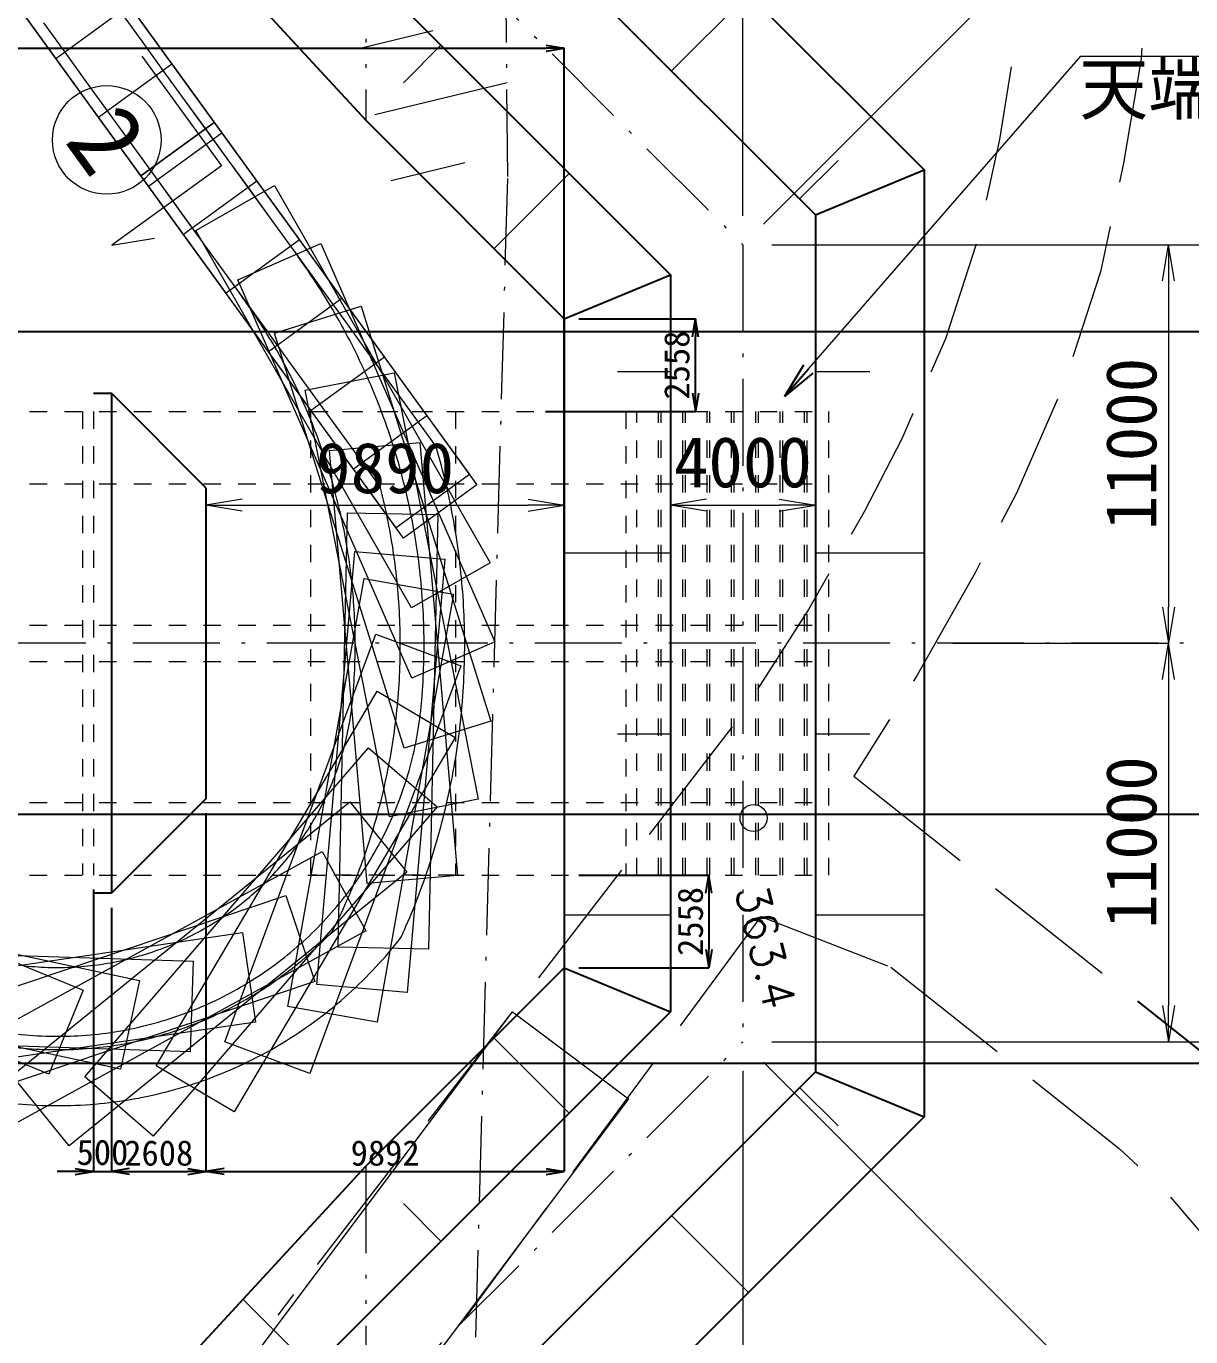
# Model space of a CAD drawing. Header units: millimetres. Extents: x -256476 to 341554, y -216330 to 457415.
# Drawn here: x 108407 to 140557, y 137365 to 173543 of the extents above; entities that cross this region are included whole.
import ezdxf
from ezdxf.enums import TextEntityAlignment as Align

# ---------------------------------------------------------------- set-up
doc = ezdxf.new("R2010")
doc.units = ezdxf.units.MM
doc.header["$LTSCALE"] = 400
doc.header["$PDSIZE"] = 300
for name, pattern in [('SXF_一点短鎖線', [9.25, 6, -1.5, 0.25, -1.5]), ('SXF_二点短鎖線', [11, 6, -1.5, 0.25, -1.5, 0.25, -1.5]), ('SXF_跳び破線', [12, 6, -6])]:
    doc.linetypes.add(name, pattern=pattern)
doc.layers.get('Defpoints').update_dxf_attribs({"color": 153})
for name, color, linetype, lineweight in [('D-BGD', 7, 'Continuous', 13), ('D-BMK', 2, 'SXF_一点短鎖線', 13), ('D-BYP-STR1', 2, 'Continuous', 13), ('D-BYP-STR2', 6, 'Continuous', 25), ('D-STR', 1, 'Continuous', 25), ('D-STR-DIM', 7, 'Continuous', 13), ('D-STR-HTXT', 7, 'Continuous', 13), ('D-STR-TXT', 7, 'Continuous', 13)]:
    doc.layers.add(name, color=color, linetype=linetype, lineweight=lineweight)
doc.layers.add('D-WORK2', color=11, linetype='Continuous', plot=False)
doc.layers.add('★車両軌跡', color=4, linetype='Continuous', lineweight=13, plot=False)
doc.styles.add('BIGFONT', font='txt', dxfattribs={"height": 0.2, "bigfont": 'BIGFONT'})
doc.styles.add('MS ゴシック', font='MS Gothic.ttf')
doc.styles.add('ＭＳ ゴシック', font='MS Gothic.ttf')
doc.dimstyles.new('DIM-100-F', dxfattribs={"dimscale": 100, "dimtxt": 3.5, "dimasz": 2.5, "dimexe": 0, "dimexo": 2, "dimgap": 0.8, "dimtad": 1, "dimdec": 0, "dimzin": 0, "dimdsep": 46, "dimtxsty": 'MS ゴシック', "dimblk": 'OPEN', "dimcen": 0.1, "dimclrd": 256, "dimclre": 256, "dimclrt": 256, "dimaunit": 1, "dimadec": 4, "dimazin": 0, "dimtfac": 1, "dimtdec": 0, "dimtmove": 2, "dimatfit": 3, "dimldrblk": 'OPEN', "dimfxl": 1, "dimtolj": 1, "dimtzin": 0, "dimlwd": -1, "dimlwe": -1, "dimarcsym": 2})
doc.dimstyles.new('DIM-400-F', dxfattribs={"dimscale": 400, "dimtxt": 3.5, "dimasz": 2.5, "dimexe": 0, "dimexo": 2, "dimgap": 0.8, "dimtad": 1, "dimdec": 0, "dimzin": 0, "dimdsep": 46, "dimtxsty": 'MS ゴシック', "dimblk": 'OPEN', "dimcen": 0.1, "dimclrd": 256, "dimclre": 256, "dimclrt": 256, "dimaunit": 1, "dimadec": 4, "dimazin": 0, "dimtfac": 1, "dimtdec": 0, "dimtmove": 2, "dimatfit": 3, "dimldrblk": 'OPEN', "dimfxl": 1, "dimtolj": 1, "dimtzin": 0, "dimlwd": -1, "dimlwe": -1, "dimarcsym": 2})

# ---------------------------------------------------------------- blocks, each defined once
blk = doc.blocks.new('A$C8730d221')
at = {"layer": '★車両軌跡', "color": 5, "lineweight": 13, "ltscale": 750}
for p, q in [((9590, -9388), (10177, -10197)), ((11715, -9082), (12302, -9892)), ((12302, -9892), (12889, -10701)), ((10177, -10197), (10764, -11007)), ((12889, -10701), (13476, -11511)), ((10764, -11007), (11351, -11817)), ((13182, -11106), (13769, -11916)), ((13476, -11511), (14063, -12320)), ((11351, -11817), (11938, -12626)), ((13769, -11916), (14356, -12725)), ((11644, -12221), (12231, -13031)), ((11938, -12626), (12525, -13436)), ((14063, -12320), (14650, -13130)), ((14356, -12725), (14944, -13535)), ((12231, -13031), (12818, -13840)), ((14650, -13130), (15237, -13939)), ((12525, -13436), (13112, -14245)), ((14944, -13535), (15531, -14344)), ((12818, -13840), (13405, -14650)), ((15237, -13939), (15824, -14749)), ((13112, -14245), (13699, -15055)), ((15531, -14344), (16118, -15154)), ((13405, -14650), (13992, -15460)), ((15824, -14749), (16411, -15559)), ((13699, -15055), (14286, -15864)), ((16118, -15154), (16705, -15963)), ((13992, -15460), (14579, -16269)), ((14286, -15864), (14873, -16674)), ((16411, -15559), (16618, -15844)), ((14579, -16269), (15166, -17079)), ((16705, -15963), (17292, -16773)), ((14873, -16674), (15080, -16960)), ((17292, -16773), (17879, -17583)), ((15166, -17079), (15753, -17888)), ((17879, -17583), (18466, -18392)), ((15753, -17888), (16340, -18698)), ((18466, -18392), (19053, -19202)), ((16340, -18698), (16927, -19507)), ((16927, -19507), (17514, -20317)), ((19053, -19202), (19640, -20011)), ((19640, -20011), (20227, -20821)), ((17514, -20317), (18102, -21127)), ((20227, -20821), (20434, -21107)), ((18102, -21127), (18689, -21936)), ((18689, -21936), (18896, -22222))]:
    blk.add_line(p, q, dxfattribs=at)
for points in [[(14306, -12144), (12282, -13612), (5238, -3897), (7262, -2429)], [(15480, -13763), (13456, -15231), (6412, -5516), (8436, -4048)], [(16654, -15382), (14630, -16850), (7586, -7135), (9610, -5668)], [(17828, -17002), (15804, -18469), (8760, -8754), (10784, -7287)], [(19002, -18621), (16978, -20088), (9934, -10373), (11958, -8906)], [(20176, -20240), (18152, -21707), (11108, -11993), (13132, -10525)], [(21350, -21859), (19326, -23327), (12282, -13612), (14306, -12144)], [(21557, -22145), (19533, -23612), (12489, -13898), (14513, -12430)], [(21557, -22145), (19533, -23612), (12489, -13898), (14513, -12430)], [(21919, -24300), (19749, -25540), (13794, -15122), (15965, -13881)], [(22047, -26481), (19755, -27480), (14960, -16480), (17251, -15481)], [(21938, -28663), (19552, -29409), (15972, -17956), (18358, -17210)], [(21595, -30821), (19142, -31305), (16818, -19532), (19271, -19048)], [(21020, -32929), (18529, -33146), (17490, -21191), (19981, -20974)], [(20221, -34963), (17722, -34909), (17979, -22912), (20478, -22966)], [(19630, -36154), (17139, -35936), (18184, -23982), (20675, -24199)], [(19630, -36154), (17139, -35936), (18184, -23982), (20675, -24199)], [(18801, -36978), (16340, -36540), (18445, -24726), (20907, -25164)], [(16940, -38390), (14596, -37521), (18764, -26268), (21108, -27137)], [(14859, -39448), (12706, -38178), (18804, -27843), (20957, -29114)], [(12622, -40121), (10729, -38489), (18564, -29400), (20458, -31032)], [(10302, -40387), (8728, -38444), (18052, -30890), (19626, -32832)], [(-1364, -33854), (-416, -31541), (10687, -36095), (9738, -38408)], [(7972, -40236), (6767, -38045), (17283, -32265), (18488, -34455)], [(-18, -35763), (505, -33318), (12240, -35829), (11716, -38274)], [(5705, -39674), (4908, -37305), (16283, -33481), (17080, -35851)], [(3574, -38719), (3210, -36246), (15083, -34502), (15446, -36975)], [(1646, -37402), (1727, -34903), (13720, -35293), (13639, -37791)]]:
    blk.add_lwpolyline(points, close=True, dxfattribs=at)
for centre, radius, start, end in [((1830, -26568), 18267, 32.848, 35.946), ((1830, -26568), 16367, 32.848, 35.946), ((1830, -26568), 18267, 29.7504, 32.848), ((1830, -26568), 16367, 29.7504, 32.848), ((1830, -26568), 18267, 26.6528, 29.7504), ((1830, -26568), 16367, 26.6528, 29.7504), ((1830, -26568), 18267, 23.5551, 26.6528), ((1830, -26568), 16367, 23.5551, 26.6528), ((1830, -26568), 18267, 20.4575, 23.5551), ((1830, -26568), 16367, 20.4575, 23.5551), ((1830, -26568), 18267, 17.3599, 20.4575), ((1830, -26568), 16367, 17.3599, 20.4575), ((1830, -26568), 18267, 14.2623, 17.3599), ((2745, -26326), 18443, 13.1813, 16.4383), ((1830, -26568), 16367, 14.2623, 17.3599), ((1830, -26568), 18267, 11.1647, 14.2623), ((2872, -26332), 16543, 11.088, 14.386), ((2757, -26375), 18443, 10.0837, 13.3403), ((1830, -26568), 16367, 11.1647, 14.2623), ((2883, -26389), 16543, 7.9904, 11.288), ((1830, -26568), 18267, 8.0671, 11.1647), ((2766, -26426), 18443, 6.986, 10.2426), ((1830, -26568), 16367, 8.0671, 11.1647), ((2891, -26446), 16543, 4.8927, 8.1903), ((1830, -26568), 18267, 4.9694, 8.0671), ((2772, -26477), 18443, 3.8884, 7.145), ((1830, -26568), 16367, 4.9694, 8.0671), ((1830, -26568), 16367, 1.8718, 4.9694), ((2896, -26503), 16543, 1.7951, 5.0927), ((1830, -26568), 18267, 1.8718, 4.9694), ((2776, -26528), 18443, 0.7908, 4.0474), ((1830, -26568), 16367, 358.7742, 1.8718), ((2898, -26561), 16543, 358.6975, 1.9951), ((1830, -26568), 18267, 358.7742, 1.8718), ((2776, -26579), 18443, 357.6932, 0.9498), ((1830, -26568), 16367, 355.6766, 358.7742), ((2897, -26619), 16543, 355.5999, 358.8975), ((1830, -26568), 18267, 355.6766, 358.7742), ((2774, -26630), 18443, 354.5956, 357.8522), ((1830, -26568), 16367, 355.005, 355.6766), ((9979, -27280), 8187, 349.8937, 355.005), ((2892, -26676), 16543, 352.5023, 355.7999), ((9979, -27280), 10087, 349.8937, 355.005), ((1830, -26568), 18267, 355.005, 355.6766), ((2770, -26681), 18443, 351.498, 354.7545), ((9979, -27280), 8187, 344.784, 349.8937), ((2885, -26734), 16543, 349.4046, 352.7022), ((9979, -27280), 10087, 344.784, 349.8937), ((9979, -27280), 8187, 339.6744, 344.784), ((2762, -26731), 18443, 348.4003, 351.6569), ((2874, -26790), 16543, 346.307, 349.6046), ((9979, -27280), 10087, 339.6744, 344.784), ((9979, -27280), 8187, 334.5647, 339.6744), ((2861, -26847), 16543, 343.2094, 346.507), ((2752, -26782), 18443, 345.3027, 348.5593), ((9979, -27280), 8187, 329.4551, 334.5647), ((9979, -27280), 10087, 334.5647, 339.6744), ((9979, -27280), 8187, 324.3454, 329.4551), ((2739, -26831), 18443, 342.2051, 345.4617), ((2844, -26902), 16543, 340.1118, 343.4094), ((9979, -27280), 10087, 329.4551, 334.5647), ((9979, -27280), 8187, 319.2358, 324.3454), ((2825, -26956), 16543, 337.0142, 340.3118), ((9979, -27280), 10087, 324.3454, 329.4551), ((2723, -26880), 18443, 339.1075, 342.3641), ((9979, -27280), 8187, 314.1261, 319.2358), ((9979, -27280), 8187, 309.0165, 314.1261), ((9979, -27280), 10087, 319.2358, 324.3454), ((9979, -27280), 8187, 303.9068, 309.0165), ((2802, -27009), 16543, 333.9165, 337.2142), ((2705, -26928), 18443, 336.0099, 339.2664), ((9979, -27280), 10087, 314.1261, 319.2358), ((9979, -27280), 8187, 298.7972, 303.9068), ((2910, -27102), 16405, 333.3203, 334.0412), ((9979, -27280), 8187, 293.6875, 298.7972), ((9979, -27280), 10087, 309.0165, 314.1261), ((11353, -28703), 8477, 310.8502, 317.1543), ((11217, -28332), 10377, 316.6965, 322.6078), ((2818, -27013), 18305, 335.3979, 336.1092), ((9979, -27280), 8187, 283.4682, 288.5779), ((9979, -27280), 8187, 288.5779, 293.6875), ((9979, -27280), 8187, 263.0296, 268.1393), ((9979, -27280), 8187, 268.1393, 273.2489), ((9979, -27280), 8187, 273.2489, 278.3586), ((9979, -27280), 8187, 278.3586, 283.4682), ((9979, -27280), 10087, 303.9068, 309.0165), ((11221, -28820), 8477, 305.7407, 312.0428), ((11118, -28438), 10377, 311.587, 317.4964), ((9979, -27280), 10087, 298.7972, 303.9068), ((11079, -28925), 8477, 300.631, 306.9331), ((9979, -27280), 10087, 293.6875, 298.7972), ((9979, -27280), 10087, 288.5779, 293.6875), ((10928, -29016), 8477, 295.5214, 301.8235), ((11011, -28535), 10377, 306.4773, 312.3867), ((9979, -27280), 10087, 283.4682, 288.5779), ((10770, -29094), 8477, 290.4117, 296.7138), ((10895, -28622), 10377, 301.3677, 307.2771), ((9979, -27280), 10087, 273.2489, 278.3586), ((9979, -27280), 10087, 278.3586, 283.4682), ((10605, -29157), 8477, 285.3021, 291.6042), ((9734, -29244), 8477, 259.7538, 266.0559), ((9979, -27280), 10087, 263.0296, 268.1393), ((9979, -27280), 10087, 268.1393, 273.2489), ((10262, -29238), 8477, 275.0828, 281.3849), ((10435, -29205), 8477, 280.1924, 286.4945), ((10772, -28698), 10377, 296.258, 302.1674), ((9910, -29257), 8477, 264.8635, 271.1656), ((10087, -29256), 8477, 269.9731, 276.2752), ((10642, -28763), 10377, 291.1484, 297.0578), ((10507, -28816), 10377, 286.0387, 291.9481), ((10227, -28885), 10377, 275.8194, 281.7288), ((10369, -28857), 10377, 280.9291, 286.8385), ((9793, -28894), 10377, 260.4905, 266.3999), ((9938, -28904), 10377, 265.6001, 271.5095), ((10083, -28901), 10377, 270.7098, 276.6192)]:
    blk.add_arc(centre, radius, start, end, dxfattribs=at)
blk = doc.blocks.new('_Open')
at = {"color": 0, "linetype": 'ByBlock', "lineweight": -2}
for p, q in [((-1, 0.167), (0, 0)), ((-1, -0.167), (0, 0)), ((0, 0), (-1, 0))]:
    blk.add_line(p, q, dxfattribs=at)
blk = doc.blocks.new('*D39')
at = {"layer": 'D-STR-DIM', "transparency": 16777216}
for p, q in [((128192, 144710), (128192, 123637)), ((75224, 139410), (75224, 123637)), ((76224, 123637), (127192, 123637))]:
    blk.add_line(p, q, dxfattribs=at)
at = {"layer": 'Defpoints', "color": 0, "transparency": 16777216}
for p in [(128192, 145510, 354000), (75224, 140210, 354000), (128192, 123637)]:
    blk.add_point(p, dxfattribs=at)
at = {"layer": 'D-STR-DIM', "transparency": 16777216, "xscale": 1000, "yscale": 1000, "zscale": 1000, "rotation": 180}
blk.add_blockref('_Open', (75224, 123637), dxfattribs=at)
at = {"layer": 'D-STR-DIM', "transparency": 16777216, "xscale": 1000, "yscale": 1000, "zscale": 1000}
blk.add_blockref('_Open', (128192, 123637), dxfattribs=at)
at = {"layer": 'D-STR-DIM', "transparency": 16777216, "insert": (101708, 124657), "char_height": 1400, "attachment_point": 5, "style": 'MS ゴシック'}
blk.add_mtext('\\A1;52970', dxfattribs=at)
blk = doc.blocks.new('*D115')
at = {"layer": 'Defpoints', "transparency": 16777216}
for p, q in [((123662, 165468), (126882, 165468)), ((126882, 163410), (126882, 164968)), ((122740, 162910), (126882, 162910))]:
    blk.add_line(p, q, dxfattribs=at)
at = {"layer": 'Defpoints', "color": 0, "transparency": 16777216}
for p in [(123262, 165468, 354000), (126882, 165468), (122340, 162910, 354000)]:
    blk.add_point(p, dxfattribs=at)
at = {"layer": 'Defpoints', "transparency": 16777216, "xscale": 500, "yscale": 500, "zscale": 500}
for p, rotation in [((126882, 165468), 90), ((126882, 162910), 270)]:
    blk.add_blockref('_Open', p, dxfattribs=dict(at, rotation=rotation))
at = {"layer": 'Defpoints', "transparency": 16777216, "insert": (126372, 164189), "char_height": 700, "attachment_point": 5, "rotation": 90, "style": 'MS ゴシック'}
blk.add_mtext('\\A1;2558', dxfattribs=at)
blk = doc.blocks.new('*D116')
at = {"layer": 'Defpoints', "transparency": 16777216}
for p, q in [((123662, 150110), (127254, 150110)), ((127254, 149610), (127254, 148052)), ((123662, 147552), (127254, 147552))]:
    blk.add_line(p, q, dxfattribs=at)
at = {"layer": 'Defpoints', "color": 0, "transparency": 16777216}
for p in [(123262, 150110, 354000), (123262, 147552, 354000), (127254, 147552)]:
    blk.add_point(p, dxfattribs=at)
at = {"layer": 'Defpoints', "transparency": 16777216, "xscale": 500, "yscale": 500, "zscale": 500}
for p, rotation in [((127254, 150110), 90), ((127254, 147552), 270)]:
    blk.add_blockref('_Open', p, dxfattribs=dict(at, rotation=rotation))
at = {"layer": 'Defpoints', "transparency": 16777216, "insert": (126744, 148831), "char_height": 700, "attachment_point": 5, "rotation": 90, "style": 'MS ゴシック'}
blk.add_mtext('\\A1;2558', dxfattribs=at)
blk = doc.blocks.new('*D117')
at = {"layer": 'Defpoints', "transparency": 16777216}
for p, q in [((90262, 156910), (90262, 172940)), ((90762, 172940), (122762, 172940)), ((123262, 156910), (123262, 172940))]:
    blk.add_line(p, q, dxfattribs=at)
at = {"layer": 'Defpoints', "color": 0, "transparency": 16777216}
for p in [(123262, 172940), (90262, 156510, 354000), (123262, 156510, 354000)]:
    blk.add_point(p, dxfattribs=at)
at = {"layer": 'Defpoints', "transparency": 16777216, "xscale": 500, "yscale": 500, "zscale": 500, "rotation": 180}
blk.add_blockref('_Open', (90262, 172940), dxfattribs=at)
at = {"layer": 'Defpoints', "transparency": 16777216, "xscale": 500, "yscale": 500, "zscale": 500}
blk.add_blockref('_Open', (123262, 172940), dxfattribs=at)
at = {"layer": 'Defpoints', "transparency": 16777216, "insert": (106762, 173450), "char_height": 700, "attachment_point": 5, "style": 'MS ゴシック'}
blk.add_mtext('\\A1;33000', dxfattribs=at)
blk = doc.blocks.new('*D122')
at = {"layer": 'D-STR-DIM', "transparency": 16777216}
for p, q in [((128758, 144945), (141738, 131964)), ((118347, 134534), (131328, 121553)), ((132035, 122260), (141031, 131257))]:
    blk.add_line(p, q, dxfattribs=at)
at = {"layer": 'Defpoints', "color": 0, "transparency": 16777216}
for p in [(128192, 145510), (117781, 135100), (141738, 131964)]:
    blk.add_point(p, dxfattribs=at)
at = {"layer": 'D-STR-DIM', "transparency": 16777216, "xscale": 1000, "yscale": 1000, "zscale": 1000}
for p, rotation in [((141738, 131964), 45.00000000000023), ((131328, 121553), 225.0000000000002)]:
    blk.add_blockref('_Open', p, dxfattribs=dict(at, rotation=rotation))
at = {"layer": 'D-STR-DIM', "transparency": 16777216, "insert": (135812, 127480), "char_height": 1400, "attachment_point": 5, "rotation": 45, "style": 'MS ゴシック'}
blk.add_mtext('\\A1;14720', dxfattribs=at)
blk = doc.blocks.new('*D123')
at = {"layer": 'D-STR-DIM', "transparency": 16777216}
for p, q in [((128758, 144945), (143718, 129984)), ((97298, 83564), (143011, 129277)), ((81630, 97817), (96591, 82856))]:
    blk.add_line(p, q, dxfattribs=at)
at = {"layer": 'Defpoints', "color": 0, "transparency": 16777216}
for p in [(128192, 145510), (143718, 129984), (81064, 98383, -354000)]:
    blk.add_point(p, dxfattribs=at)
at = {"layer": 'D-STR-DIM', "transparency": 16777216, "xscale": 1000, "yscale": 1000, "zscale": 1000}
for p, rotation in [((143718, 129984), 45.00000000000023), ((96591, 82856), 225.0000000000002)]:
    blk.add_blockref('_Open', p, dxfattribs=dict(at, rotation=rotation))
at = {"layer": 'D-STR-DIM', "transparency": 16777216, "insert": (119433, 107142), "char_height": 1400, "attachment_point": 5, "rotation": 45, "style": 'MS ゴシック'}
blk.add_mtext('\\A1;66640', dxfattribs=at)
blk = doc.blocks.new('*D125')
at = {"layer": 'D-STR-DIM', "transparency": 16777216}
for p, q in [((128992, 167510), (139939, 167510)), ((139939, 166510), (139939, 157510)), ((133992, 156510), (139939, 156510))]:
    blk.add_line(p, q, dxfattribs=at)
at = {"layer": 'Defpoints', "color": 0, "transparency": 16777216}
for p in [(128192, 167510), (133192, 156510), (139939, 156510)]:
    blk.add_point(p, dxfattribs=at)
at = {"layer": 'D-STR-DIM', "transparency": 16777216, "xscale": 1000, "yscale": 1000, "zscale": 1000}
for p, rotation in [((139939, 167510), 90), ((139939, 156510), 270)]:
    blk.add_blockref('_Open', p, dxfattribs=dict(at, rotation=rotation))
at = {"layer": 'D-STR-DIM', "transparency": 16777216, "insert": (138919, 162010), "char_height": 1400, "attachment_point": 5, "rotation": 90, "style": 'MS ゴシック'}
blk.add_mtext('\\A1;11000', dxfattribs=at)
blk = doc.blocks.new('*D126')
at = {"layer": 'D-STR-DIM', "transparency": 16777216}
for p, q in [((133992, 156510), (139939, 156510)), ((139939, 155510), (139939, 146510)), ((128992, 145510), (139939, 145510))]:
    blk.add_line(p, q, dxfattribs=at)
at = {"layer": 'Defpoints', "color": 0, "transparency": 16777216}
for p in [(133192, 156510), (128192, 145510), (139939, 145510)]:
    blk.add_point(p, dxfattribs=at)
at = {"layer": 'D-STR-DIM', "transparency": 16777216, "xscale": 1000, "yscale": 1000, "zscale": 1000}
for p, rotation in [((139939, 156510), 90), ((139939, 145510), 270)]:
    blk.add_blockref('_Open', p, dxfattribs=dict(at, rotation=rotation))
at = {"layer": 'D-STR-DIM', "transparency": 16777216, "insert": (138919, 151010), "char_height": 1400, "attachment_point": 5, "rotation": 90, "style": 'MS ゴシック'}
blk.add_mtext('\\A1;11000', dxfattribs=at)
blk = doc.blocks.new('*D127')
at = {"layer": 'D-STR-DIM', "transparency": 16777216}
for p, q in [((128992, 167510), (142739, 167510)), ((142739, 166510), (142739, 146510)), ((128992, 145510), (142739, 145510))]:
    blk.add_line(p, q, dxfattribs=at)
at = {"layer": 'Defpoints', "color": 0, "transparency": 16777216}
for p in [(128192, 167510), (128192, 145510), (142739, 145510)]:
    blk.add_point(p, dxfattribs=at)
at = {"layer": 'D-STR-DIM', "transparency": 16777216, "xscale": 1000, "yscale": 1000, "zscale": 1000}
for p, rotation in [((142739, 167510), 90), ((142739, 145510), 270)]:
    blk.add_blockref('_Open', p, dxfattribs=dict(at, rotation=rotation))
at = {"layer": 'D-STR-DIM', "transparency": 16777216, "insert": (141719, 156510), "char_height": 1400, "attachment_point": 5, "rotation": 90, "style": 'MS ゴシック'}
blk.add_mtext('\\A1;22000', dxfattribs=at)
blk = doc.blocks.new('*D128')
at = {"layer": 'D-STR-DIM', "transparency": 16777216}
for p, q in [((126192, 157947), (126192, 160322)), ((127192, 160322), (129192, 160322)), ((130192, 157947), (130192, 160322))]:
    blk.add_line(p, q, dxfattribs=at)
at = {"layer": 'Defpoints', "color": 0, "transparency": 16777216}
for p in [(130192, 160322), (126192, 157147), (130192, 157147)]:
    blk.add_point(p, dxfattribs=at)
at = {"layer": 'D-STR-DIM', "transparency": 16777216, "xscale": 1000, "yscale": 1000, "zscale": 1000, "rotation": 180}
blk.add_blockref('_Open', (126192, 160322), dxfattribs=at)
at = {"layer": 'D-STR-DIM', "transparency": 16777216, "xscale": 1000, "yscale": 1000, "zscale": 1000}
blk.add_blockref('_Open', (130192, 160322), dxfattribs=at)
at = {"layer": 'D-STR-DIM', "transparency": 16777216, "insert": (128192, 161502), "char_height": 1400, "attachment_point": 5, "style": 'MS ゴシック'}
blk.add_mtext('\\A1;4000', dxfattribs=at)
blk = doc.blocks.new('*D129')
at = {"layer": 'D-STR-DIM', "transparency": 16777216}
blk.add_line((128192, 144710), (128192, 132895), dxfattribs=at)
blk.add_arc((128192, 145510), 12615, 229.5431, 265.4569, dxfattribs=at)
at = {"layer": 'Defpoints', "color": 0, "transparency": 16777216}
for p in [(128192, 168510), (128192, 145510), (128192, 145510), (121884, 134585), (81064, 98383)]:
    blk.add_point(p, dxfattribs=at)
at = {"layer": 'D-STR-DIM', "transparency": 16777216, "xscale": 1000, "yscale": 1000, "zscale": 1000}
for p, rotation in [((119272, 136590), 137.2715349077288), ((128192, 132895), 357.7284650932845)]:
    blk.add_blockref('_Open', p, dxfattribs=dict(at, rotation=rotation))
at = {"layer": 'D-STR-DIM', "transparency": 16777216, "insert": (123755, 134798), "char_height": 1400, "attachment_point": 5, "rotation": 337.5, "style": 'MS ゴシック'}
blk.add_mtext('\\A1;45°0\'0"', dxfattribs=at)
blk = doc.blocks.new('*D130')
at = {"layer": 'D-STR-DIM', "transparency": 16777216}
blk.add_line((128192, 168310), (128192, 179360), dxfattribs=at)
for start, end in [(90, 135), (80.3267, 85.1633), (139.8367, 144.6733)]:
    blk.add_arc((128192, 167510), 11850, start, end, dxfattribs=at)
at = {"layer": 'Defpoints', "color": 0, "transparency": 16777216}
for p in [(65394, 230308), (125125, 178956), (128192, 167510), (128192, 167510), (128192, 144510)]:
    blk.add_point(p, dxfattribs=at)
at = {"layer": 'D-STR-DIM', "transparency": 16777216, "xscale": 1000, "yscale": 1000, "zscale": 1000}
for p, rotation in [((128192, 179360), 177.5816705060862), ((119813, 175889), 47.41832949492703)]:
    blk.add_blockref('_Open', p, dxfattribs=dict(at, rotation=rotation))
at = {"layer": 'D-STR-DIM', "transparency": 16777216, "insert": (123267, 179400), "char_height": 1400, "attachment_point": 5, "rotation": 22.5, "style": 'MS ゴシック'}
blk.add_mtext('\\A1;45°0\'0"', dxfattribs=at)
blk = doc.blocks.new('*D133')
at = {"layer": 'D-STR-DIM', "transparency": 16777216}
for p, q in [((118347, 178487), (127006, 187145)), ((127713, 186438), (136709, 177442)), ((128758, 168076), (137416, 176735))]:
    blk.add_line(p, q, dxfattribs=at)
at = {"layer": 'Defpoints', "color": 0, "transparency": 16777216}
for p in [(117781, 177921), (137416, 176735), (128192, 167510)]:
    blk.add_point(p, dxfattribs=at)
at = {"layer": 'D-STR-DIM', "transparency": 16777216, "xscale": 1000, "yscale": 1000, "zscale": 1000}
for p, rotation in [((127006, 187145), 134.9999999999997), ((137416, 176735), 314.9999999999998)]:
    blk.add_blockref('_Open', p, dxfattribs=dict(at, rotation=rotation))
at = {"layer": 'D-STR-DIM', "transparency": 16777216, "insert": (132932, 182661), "char_height": 1400, "attachment_point": 5, "rotation": 315, "style": 'MS ゴシック'}
blk.add_mtext('\\A1;14720', dxfattribs=at)
blk = doc.blocks.new('*D134')
at = {"layer": 'D-STR-DIM', "transparency": 16777216}
for p, q in [((81630, 215204), (92268, 225842)), ((92976, 225135), (138689, 179422)), ((128758, 168076), (139396, 178714))]:
    blk.add_line(p, q, dxfattribs=at)
at = {"layer": 'Defpoints', "color": 0, "transparency": 16777216}
for p in [(81064, 214638), (139396, 178714), (128192, 167510)]:
    blk.add_point(p, dxfattribs=at)
at = {"layer": 'D-STR-DIM', "transparency": 16777216, "xscale": 1000, "yscale": 1000, "zscale": 1000}
for p, rotation in [((92268, 225842), 134.9999999999997), ((139396, 178714), 314.9999999999998)]:
    blk.add_blockref('_Open', p, dxfattribs=dict(at, rotation=rotation))
at = {"layer": 'D-STR-DIM', "transparency": 16777216, "insert": (116553, 203000), "char_height": 1400, "attachment_point": 5, "rotation": 315, "style": 'MS ゴシック'}
blk.add_mtext('\\A1;66640', dxfattribs=at)
blk = doc.blocks.new('*D148')
at = {"layer": 'Defpoints', "transparency": 16777216}
for p, q in [((110262, 149710), (110262, 141924)), ((110762, 149210), (110762, 141924)), ((109762, 141924), (109262, 141924)), ((110262, 141924), (110762, 141924)), ((111262, 141924), (111762, 141924))]:
    blk.add_line(p, q, dxfattribs=at)
at = {"layer": 'Defpoints', "color": 0, "transparency": 16777216}
for p in [(110262, 150110), (110762, 149610, 0), (110762, 141924)]:
    blk.add_point(p, dxfattribs=at)
at = {"layer": 'Defpoints', "transparency": 16777216, "xscale": 500, "yscale": 500, "zscale": 500}
blk.add_blockref('_Open', (110262, 141924), dxfattribs=at)
at = {"layer": 'Defpoints', "transparency": 16777216, "xscale": 500, "yscale": 500, "zscale": 500, "rotation": 180}
blk.add_blockref('_Open', (110762, 141924), dxfattribs=at)
at = {"layer": 'Defpoints', "transparency": 16777216, "insert": (110512, 142453), "char_height": 700, "attachment_point": 5, "style": 'MS ゴシック'}
blk.add_mtext('\\A1;500', dxfattribs=at)
blk = doc.blocks.new('*D149')
at = {"layer": 'Defpoints', "transparency": 16777216}
for p, q in [((113370, 151819), (113370, 141924)), ((110762, 149210), (110762, 141924)), ((111262, 141924), (112870, 141924))]:
    blk.add_line(p, q, dxfattribs=at)
at = {"layer": 'Defpoints', "color": 0, "transparency": 16777216}
for p in [(113370, 152219, 0), (110762, 149610, 0), (113370, 141924)]:
    blk.add_point(p, dxfattribs=at)
at = {"layer": 'Defpoints', "transparency": 16777216, "xscale": 500, "yscale": 500, "zscale": 500, "rotation": 180}
blk.add_blockref('_Open', (110762, 141924), dxfattribs=at)
at = {"layer": 'Defpoints', "transparency": 16777216, "xscale": 500, "yscale": 500, "zscale": 500}
blk.add_blockref('_Open', (113370, 141924), dxfattribs=at)
at = {"layer": 'Defpoints', "transparency": 16777216, "insert": (112066, 142434), "char_height": 700, "attachment_point": 5, "style": 'MS ゴシック'}
blk.add_mtext('\\A1;2608', dxfattribs=at)
blk = doc.blocks.new('*D150')
at = {"layer": 'Defpoints', "transparency": 16777216}
for p, q in [((113370, 151819), (113370, 141924)), ((123262, 149710), (123262, 141924)), ((113870, 141924), (122762, 141924))]:
    blk.add_line(p, q, dxfattribs=at)
at = {"layer": 'Defpoints', "color": 0, "transparency": 16777216}
for p in [(113370, 152219, 0), (123262, 150110), (123262, 141924)]:
    blk.add_point(p, dxfattribs=at)
at = {"layer": 'Defpoints', "transparency": 16777216, "xscale": 500, "yscale": 500, "zscale": 500, "rotation": 180}
blk.add_blockref('_Open', (113370, 141924), dxfattribs=at)
at = {"layer": 'Defpoints', "transparency": 16777216, "xscale": 500, "yscale": 500, "zscale": 500}
blk.add_blockref('_Open', (123262, 141924), dxfattribs=at)
at = {"layer": 'Defpoints', "transparency": 16777216, "insert": (118316, 142434), "char_height": 700, "attachment_point": 5, "style": 'MS ゴシック'}
blk.add_mtext('\\A1;9892', dxfattribs=at)
blk = doc.blocks.new('*D157')
at = {"layer": 'D-STR-DIM', "transparency": 16777216}
for p, q in [((113370, 158151), (113370, 160322)), ((114370, 160322), (122262, 160322)), ((123262, 158259), (123262, 160322))]:
    blk.add_line(p, q, dxfattribs=at)
at = {"layer": 'Defpoints', "color": 0, "transparency": 16777216}
for p in [(123262, 160322), (123262, 157459), (113370, 157351, 0)]:
    blk.add_point(p, dxfattribs=at)
at = {"layer": 'D-STR-DIM', "transparency": 16777216, "xscale": 1000, "yscale": 1000, "zscale": 1000, "rotation": 180}
blk.add_blockref('_Open', (113370, 160322), dxfattribs=at)
at = {"layer": 'D-STR-DIM', "transparency": 16777216, "xscale": 1000, "yscale": 1000, "zscale": 1000}
blk.add_blockref('_Open', (123262, 160322), dxfattribs=at)
at = {"layer": 'D-STR-DIM', "transparency": 16777216, "insert": (118316, 161342), "char_height": 1400, "attachment_point": 5, "style": 'MS ゴシック'}
blk.add_mtext('\\A1;9890', dxfattribs=at)

msp = doc.modelspace()

# ---------------------------------------------------------------- linework, layer by layer
at = {"layer": 'D-BGD', "linetype": 'SXF_一点短鎖線'}
for p, q in [((120178.7, 353091.9, 0), (121690.4, 169343.2, 0)), ((121690.4, 169343.2, 0), (117843.6, 29905.5, 0))]:
    msp.add_line(p, q, dxfattribs=at)
at = {"layer": 'D-BGD', "linetype": 'Continuous'}
for p, q in [((117593.8, 172927.8), (119633.9, 173423)), ((118035.8, 171106.2), (121680, 171992)), ((118478.2, 169283.3), (120518.8, 169779.3)), ((127900.4, 154199.2, 363402), (125607.7, 151232, 363430)), ((132235, 154407.8, 363405), (131251.2, 152842.9, 363360)), ((131251.2, 152842.9, 363360), (134188.9, 150513, 363317)), ((124843.4, 150243.4, 363439), (122550.7, 147276.3, 363467)), ((135168.3, 149736.6, 363303), (138106.8, 147406.2, 363260)), ((128687.5, 148964.6, 363310), (126463, 145945.6, 363366)), ((128687.5, 148964.6, 363310), (132182.4, 147606.2, 363310)), ((132279.7, 147568.8, 363310), (135215.9, 145236.2, 363268)), ((121785.9, 146286.8, 363477), (119493.2, 143319.7, 363505)), ((125722.3, 144939.9, 363384), (123498.7, 141920.4, 363440)), ((118728.9, 142331.1, 363514), (116435.7, 139363, 363542)), ((122757.5, 140913.9, 363459), (120533.6, 137895.7, 363515)), ((115358.4, 137960.3, 363555), (115793.5, 138532.6, 363550))]:
    msp.add_line(p, q, dxfattribs=at)
at = {"layer": 'D-BGD', "linetype": 'Continuous', "extrusion": (0.003297, -0.014377, 0.999891), "elevation": 361327.2}
msp.add_lwpolyline([(138008.7, 178148.8), (137985, 177856.7), (137504, 174972.6), (137392.7, 174451.7)], dxfattribs=at)
at = {"layer": 'D-BGD', "linetype": 'Continuous', "extrusion": (0.011, -0.016721, 0.9998), "elevation": 361915.7}
msp.add_lwpolyline([(208048.5, 76781.7), (206671.9, 75282.8), (205445.5, 74083.6)], dxfattribs=at)
at = {"layer": 'D-BGD', "linetype": 'Continuous', "extrusion": (0.006544, -0.014921, 0.999867), "elevation": 361676.9}
msp.add_lwpolyline([(135950, 173432.2), (135682.2, 172175.4), (134920.8, 169830.8)], dxfattribs=at)
at = {"layer": 'D-BGD', "linetype": 'Continuous', "extrusion": (0.637031, -0.216842, 0.73971), "elevation": 318178.9}
msp.add_lwpolyline([(201969.2, 190136.6), (199230, 190080.1), (198226.5, 190194.6)], dxfattribs=at)
at = {"layer": 'D-BGD', "linetype": 'Continuous', "extrusion": (-0.684496, 0.348215, 0.640478), "elevation": 195841.5}
msp.add_lwpolyline([(-207559.6, 309735.8), (-204738.5, 309993.6), (-203821.6, 309984.5)], dxfattribs=at)
at = {"layer": 'D-BGD', "linetype": 'Continuous', "extrusion": (-0.178485, 0.087118, 0.980078), "elevation": 346018.4}
msp.add_lwpolyline([(-201748.9, 122633.8), (-201463.7, 122627.3), (-198199.8, 122422.4), (-198006.8, 122400.7)], dxfattribs=at)
at = {"layer": 'D-BGD', "linetype": 'Continuous', "extrusion": (0.027922, -0.031077, 0.999127), "elevation": 361859.8}
msp.add_lwpolyline([(203004.3, 45744.1), (201933.7, 45385), (199407, 44690.9)], dxfattribs=at)
at = {"layer": 'D-BGD', "linetype": 'Continuous', "extrusion": (-0.0135, -0.035404, 0.999282), "elevation": 355916.2}
msp.add_lwpolyline([(77717, 200190.5), (79887.3, 199504.3), (81252.4, 198950.1)], dxfattribs=at)
at = {"layer": 'D-BGD', "linetype": 'Continuous', "flags": 128}
for points in [[(102166.1, 49493.5), (98485, 53592.2), (96437.7, 55871.7), (93245.9, 60775.7), (91594.1, 64319.2), (90272.7, 68790.6), (88784.2, 74675.1), (87870.6, 79759.8), (87746.9, 84067.5), (87911.6, 89769.9), (88202.5, 94196.9), (89259.3, 98993.2), (90512, 102619.3), (92586.8, 107210), (94872.6, 110829.4), (97336.4, 114459.4), (101732.4, 119773.6), (103740.7, 122201.8), (111280.6, 132264.9), (121830.4, 146336.2), (125030.6, 143937.3)], [(125030.6, 143937.3), (114481.3, 129866.8), (106884, 119725.9), (104894.5, 117320.4), (100539.9, 112056.3), (98219.2, 108637), (96117.5, 105309.7), (94232.4, 101139.4), (93115.9, 97906.8), (92174, 93631.5), (91907.7, 89580.3), (91748.2, 84067.4), (91860.5, 80173.5), (92697.1, 75520.6), (94131.1, 69848.4), (95345.5, 65738.5), (96752.4, 62722.1), (99620.8, 58313.2), (101582.3, 56129.2), (105108.2, 52203.9), (110257.6, 46754.8)]]:
    msp.add_lwpolyline(points, dxfattribs=at)
at = {"layer": 'D-BGD', "linetype": 'Continuous', "extrusion": (-0.040229, -0.068491, 0.99684), "elevation": 346733}
msp.add_lwpolyline([(44272.8, 221781.5), (47292.9, 221353.5), (47976.4, 221202.4)], dxfattribs=at)
at = {"layer": 'D-BGD', "linetype": 'Continuous', "extrusion": (0.426372, 0.34905, 0.834488), "elevation": 412061.4}
msp.add_lwpolyline([(20593.2, 35075.6), (18581.1, 35024.8), (16843.6, 35059.2)], dxfattribs=at)
at = {"layer": 'D-BGD', "linetype": 'Continuous'}
msp.add_polyline3d([(132882, 162851.6, 363442), (132576.1, 162150.8, 363500), (131536.5, 160141.6, 363480), (131181.5, 159514, 363471)], dxfattribs=at)
msp.add_circle((128487.3, 151686.5, 363380), 375, dxfattribs=at)
at = {"layer": 'D-BMK'}
for p, q in [((81064.4, 214638), (128192, 167510.4)), ((128192, 167510.4), (128192, 145510.4)), ((81064.4, 98382.8), (128192, 145510.4))]:
    msp.add_line(p, q, dxfattribs=at)
at = {"layer": 'D-BMK', "linetype": 'SXF_一点短鎖線'}
msp.add_line((154452, 156510.4), (40539.4, 156510.4), dxfattribs=at)
at = {"layer": 'D-BYP-STR1', "linetype": 'SXF_二点短鎖線'}
for p, q in [((117781.4, 184992.1), (117781.4, 170949.1)), ((117781.4, 142071.7), (117781.4, 128028.7))]:
    msp.add_line(p, q, dxfattribs=at)
at = {"layer": 'D-BYP-STR1'}
for p, q in [((126221.6, 172309.2), (128342.9, 174430.5)), ((119857.6, 173016.3), (118821.8, 171980.4)), ((129757.1, 168773.7), (130817.8, 169834.3)), ((123393.2, 169480.8), (121321.4, 167409)), ((124727, 164010.4), (126192, 164010.4)), ((130192, 164010.4), (131692, 164010.4)), ((123262.1, 159010.4), (126192, 159010.4)), ((130192, 159010.4), (133192, 159010.4)), ((124727, 154010.4), (126192, 154010.4)), ((130192, 154010.4), (131692, 154010.4)), ((123262.1, 149010.4), (126192, 149010.4)), ((130192, 149010.4), (133192, 149010.4)), ((123393.2, 143540), (121321.4, 145611.8)), ((129757.1, 144247.1), (130817.8, 143186.5)), ((119857.6, 140004.5), (118821.8, 141040.4)), ((126221.6, 140711.6), (128342.9, 138590.3)), ((116322.1, 136468.9), (114391, 138400))]:
    msp.add_line(p, q, dxfattribs=at)
at = {"layer": 'D-BYP-STR1', "linetype": 'SXF_跳び破線', "ltscale": 0.2}
for p, q in [((90262.1, 162910.4), (130562.1, 162910.4, 0)), ((109962.1, 162910.4), (109962.1, 150110.4)), ((110262.1, 162910.4), (110262.1, 150110.4)), ((124962.1, 162910.4, 0), (124962.1, 150110.4, 0)), ((125262.1, 150110.4), (125262.1, 162910.4)), ((125862.1, 150110.4), (125862.1, 162910.4)), ((125933.5, 150110.4), (125933.5, 162910.4)), ((126533.5, 150110.4), (126533.5, 162910.4)), ((126605, 150110.4), (126605, 162910.4)), ((127205, 150110.4), (127205, 162910.4)), ((127276.4, 150110.4), (127276.4, 162910.4)), ((127876.4, 150110.4), (127876.4, 162910.4)), ((127947.8, 150110.4), (127947.8, 162910.4)), ((128547.8, 150110.4), (128547.8, 162910.4)), ((128619.2, 150110.4), (128619.2, 162910.4)), ((129219.2, 150110.4), (129219.2, 162910.4)), ((129290.7, 150110.4), (129290.7, 162910.4)), ((129890.7, 150110.4), (129890.7, 162910.4)), ((129962.1, 150110.4), (129962.1, 162910.4)), ((130562.1, 150110.4), (130562.1, 162910.4)), ((90262.1, 160910.4), (130562.1, 160910.4, 0)), ((90262.1, 157010.4), (130562.1, 157010.4, 0)), ((90262.1, 156010.4), (130562.1, 156010.4, 0)), ((90262.1, 152110.4), (130562.1, 152110.4, 0)), ((90262.1, 150110.4), (130562.1, 150110.4, 0))]:
    msp.add_line(p, q, dxfattribs=at)
msp.add_lwpolyline([(116262.1, 162910.4), (120262.1, 162910.4), (120262.1, 150110.4), (116262.1, 150110.4)], close=True, dxfattribs=at)
at = {"layer": 'D-BYP-STR2'}
for p, q in [((110262.1, 163410.4), (110762.1, 163410.4, 0)), ((110762.1, 163410.4), (110762.1, 149610.4, 0)), ((113370.2, 160802.3, 0), (110762.1, 163410.4, 0)), ((113370.2, 160802.3, 0), (113370.2, 152218.5, 0)), ((113370.2, 152218.5, 0), (110762.1, 149610.4, 0)), ((110762.1, 149610.4, 0), (110262.1, 149610.4))]:
    msp.add_line(p, q, dxfattribs=at)
at = {"layer": 'D-STR'}
for p, q in [((81064.4, 217466.4), (130192, 168338.8)), ((81064.4, 211809.6), (126192, 166682)), ((117781.4, 184992.1), (133192, 169581.5)), ((108874.5, 180595.1), (117781.4, 170949.1)), ((117781.4, 170949.1), (123262.1, 165468.4)), ((130192, 168338.8), (133192, 169581.5)), ((133192, 169581.5), (133192, 143439.3)), ((130192, 168338.8), (130192, 144682)), ((123262.1, 165468.4), (126192, 166682)), ((126192, 166682), (126192, 146338.8)), ((123262.1, 165468.4), (123262.1, 147552.4)), ((123262.1, 147552.4), (117781.4, 142071.7)), ((123262.1, 147552.4), (126192, 146338.8)), ((126192, 146338.8), (81064.4, 101211.2)), ((130192, 144682), (81064.4, 95554.3)), ((130192, 144682), (133192, 143439.3)), ((133192, 143439.3), (117781.4, 128028.7)), ((108750.7, 132291.7), (117781.4, 142071.7))]:
    msp.add_line(p, q, dxfattribs=at)
at = {"layer": 'D-STR-HTXT'}
msp.add_line((137523.2, 172718.7, -354000), (154589.8, 172718.7, -354000), dxfattribs=at)
at = {"layer": 'D-STR-HTXT', "elevation": -23232}
msp.add_lwpolyline([(111603.6, 172712), (113795.2, 169689.6), (110772.8, 167498.1), (111949.4, 167692.5)], dxfattribs=at)
at = {"layer": 'D-STR-HTXT'}
msp.add_circle((110630.4, 170404.3, -23232), 1500, dxfattribs=at)
at = {"layer": 'D-WORK2', "linetype": 'Continuous', "extrusion": (-0.0135, -0.035404, 0.999282), "elevation": 355916.2}
msp.add_lwpolyline([(77717, 200190.5), (79887.3, 199504.3), (81252.4, 198950.1)], dxfattribs=at)
at = {"layer": 'Defpoints'}
for p, q in [((167637.3, 165110.4), (6957.3, 165110.4)), ((167637.3, 151780.4), (6957.3, 151780.4)), ((167637.3, 144910.4), (6957.3, 144910.4))]:
    msp.add_line(p, q, dxfattribs=at)

# ---------------------------------------------------------------- block references
at = {"layer": '★車両軌跡'}
msp.add_blockref('A$C8730d221', (99293.2, 183025.9), dxfattribs=at)

# ---------------------------------------------------------------- texts
at = {"layer": 'D-BGD', "linetype": 'Continuous', "style": 'BIGFONT'}
msp.add_text('363.4', height=900, rotation=283.66942, dxfattribs=at).set_placement((127973.5, 149712.2))
at = {"layer": 'D-STR-TXT', "style": 'MS ゴシック'}
msp.add_text('天端高:T.P+365.100', height=1400, dxfattribs=at).set_placement((146056.5, 172518.7, -354000), align=Align.TOP_CENTER)
at = {"layer": 'D-STR-TXT', "style": 'ＭＳ ゴシック'}
msp.add_text('2', height=2000, rotation=305.946, dxfattribs=at).set_placement((110646.9, 170416.2, -23232), align=Align.MIDDLE_CENTER)

# ---------------------------------------------------------------- dimensions: what is measured, and where the dimension line sits
at = {"layer": 'D-STR-DIM'}
for base, line1, line2, picture, middle in [((125125.1, 178956.3), ((128192, 167510.4), (128192, 144510.4)), ((65394.2, 230308.1), (128192, 167510.4)), '*D130', (123267, 179400.4)), ((121884.5, 134585.5), ((128192, 168510.4), (128192, 145510.4)), ((128192, 145510.4), (81064.4, 98382.8)), '*D129', (123754.8, 134798))]:
    dim = msp.add_angular_dim_2l(base=base, line1=line1, line2=line2, dimstyle='DIM-400-F', dxfattribs=at)
    dim.commit()
    dim.dimension.update_dxf_attribs({"geometry": picture, "text_midpoint": middle})
for base, p1, p2, angle, picture, middle in [((139396.1, 178714.5), (81064.4, 214638), (128192, 167510.4), 135, '*D134', (116553.5, 202999.5)), ((143718.3, 129984.1), (81064.4, 98382.8, -354000), (128192, 145510.4), 225, '*D123', (119433.2, 107141.5))]:
    dim = msp.add_linear_dim(base=base, p1=p1, p2=p2, angle=angle, text='66640', dimstyle='DIM-400-F', override={"dimrnd": 10}, dxfattribs=at)
    dim.commit()
    dim.dimension.update_dxf_attribs({"geometry": picture, "text_midpoint": middle})
for base, p1, p2, angle, picture, middle in [((137416.2, 176734.6), (117781.4, 177921), (128192, 167510.4), 135, '*D133', (132932.1, 182661.1)), ((141738.4, 131964), (117781.4, 135099.8), (128192, 145510.4), 225, '*D122', (135811.8, 127479.9))]:
    dim = msp.add_linear_dim(base=base, p1=p1, p2=p2, angle=angle, dimstyle='DIM-400-F', override={"dimrnd": 10}, dxfattribs=at)
    dim.commit()
    dim.dimension.update_dxf_attribs({"geometry": picture, "text_midpoint": middle})
for base, p1, p2, picture, middle in [((139939.3, 156510.4), (128192, 167510.4), (133192, 156510.4), '*D125', (138919.3, 162010.4)), ((142739.3, 145510.4), (128192, 167510.4), (128192, 145510.4), '*D127', (141719.3, 156510.4)), ((139939.3, 145510.4), (133192, 156510.4), (128192, 145510.4), '*D126', (138919.3, 151010.4))]:
    dim = msp.add_linear_dim(base=base, p1=p1, p2=p2, angle=90, dimstyle='DIM-400-F', dxfattribs=at)
    dim.commit()
    dim.dimension.update_dxf_attribs({"geometry": picture, "text_midpoint": middle})
for base, p1, p2, picture, middle in [((123262.1, 160322.4), (113370.2, 157350.9, 0), (123262.1, 157459), '*D157', (118316.2, 161342.4)), ((128192, 123637.2, -354000), (75224.1, 140210.4), (128192, 145510.4), '*D39', (101708, 124657.2, -354000))]:
    dim = msp.add_linear_dim(base=base, p1=p1, p2=p2, dimstyle='DIM-400-F', override={"dimrnd": 10}, dxfattribs=at)
    dim.commit()
    dim.dimension.update_dxf_attribs({"geometry": picture, "text_midpoint": middle})
dim = msp.add_linear_dim(base=(130192, 160322.4), p1=(126192, 157147.3), p2=(130192, 157147.3), dimstyle='DIM-400-F', dxfattribs=at)
dim.commit()
dim.dimension.update_dxf_attribs({"geometry": '*D128', "text_midpoint": (128192, 161502.4)})
at = {"layer": 'Defpoints'}
for base, p1, p2, picture, middle in [((123262.1, 172940.3, -354000), (90262.1, 156510.4), (123262.1, 156510.4), '*D117', (106762.1, 173450.3, -354000)), ((113370.2, 141923.6), (110762.1, 149610.4, 0), (113370.2, 152218.5, 0), '*D149', (112066.2, 142433.6)), ((123262.1, 141923.6), (113370.2, 152218.5, 0), (123262.1, 150110.4), '*D150', (118316.2, 142433.6))]:
    dim = msp.add_linear_dim(base=base, p1=p1, p2=p2, dimstyle='DIM-100-F', override={"dimscale": 200}, dxfattribs=at)
    dim.commit()
    dim.dimension.update_dxf_attribs({"geometry": picture, "text_midpoint": middle})
for base, p1, p2, picture, middle in [((126881.9, 165468.4, -354000), (122340, 162910.4, 0), (123262.1, 165468.4), '*D115', (126371.9, 164189.4, -354000)), ((127253.7, 147552.4, -354000), (123262.1, 150110.4, 0), (123262.1, 147552.4), '*D116', (126743.7, 148831.4, -354000))]:
    dim = msp.add_linear_dim(base=base, p1=p1, p2=p2, angle=90, dimstyle='DIM-100-F', override={"dimscale": 200}, dxfattribs=at)
    dim.commit()
    dim.dimension.update_dxf_attribs({"geometry": picture, "text_midpoint": middle})
dim = msp.add_linear_dim(base=(110762.1, 141923.6), p1=(110262.1, 150110.4), p2=(110762.1, 149610.4, 0), dimstyle='DIM-100-F', override={"dimscale": 200}, dxfattribs=at)
dim.commit()
dim.dimension.update_dxf_attribs({"geometry": '*D148', "text_midpoint": (110512.1, 142453.3), "dimtype": 160})

# ---------------------------------------------------------------- leaders
at = {"layer": 'D-STR-HTXT'}
msp.add_leader([(129337.4, 163320.9, -354000), (137523.2, 172718.7, -354000)], dimstyle='DIM-400-F', override={"dimtad": 0}, dxfattribs=at)

doc.saveas('drawing.dxf')
